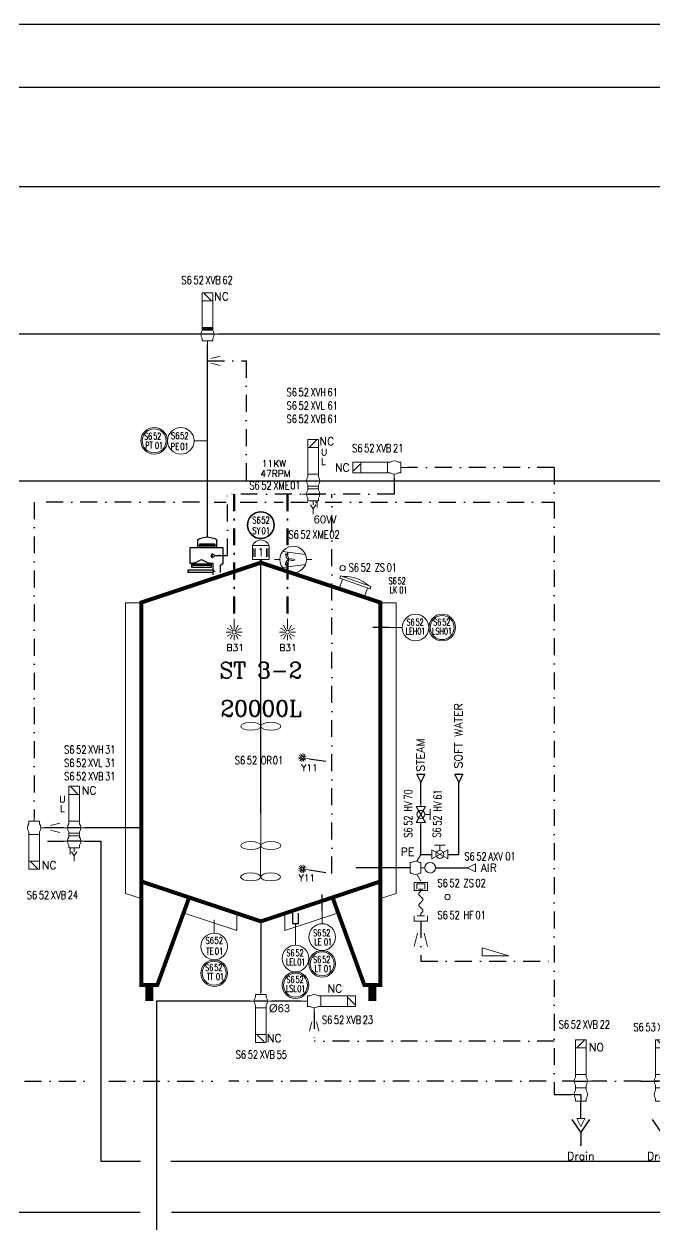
# Model space of a CAD drawing. Header units: inches. Extents: x 16718 to 18814, y 21622 to 22944.
# Drawn here: x 17053.8 to 17290.4, y 22442.5 to 22892.7 of the extents above; entities that cross this region are included whole.
import ezdxf
from ezdxf.enums import TextEntityAlignment as Align

# ---------------------------------------------------------------- set-up
doc = ezdxf.new("R2010")
doc.units = ezdxf.units.IN
doc.header["$MEASUREMENT"] = 0
doc.linetypes.add('DASHDOT2', pattern=[12.7, 6.35, -3.175, 0, -3.175])
for name, color, linetype, lineweight in [('17 Pipe CIP', 4, 'DASHDOT2', 50), ('19 Pipe Process', 30, 'Continuous', 30), ('31 Equipment', 7, 'Continuous', 9), ('33 Instruments Labels', 7, 'Continuous', 9)]:
    doc.layers.add(name, color=color, linetype=linetype, lineweight=lineweight)
for name, color, linetype in [('CUVERIE', 7, 'Continuous'), ('DIAMETRE', 7, 'Continuous'), ('MATERIEL-DIVERS', 7, 'Continuous'), ('POMPES-PROCESS', 7, 'Continuous'), ('REPERES', 7, 'Continuous'), ('techn-data', 7, 'Continuous'), ('TEXTE', 7, 'Continuous'), ('TEXTES', 7, 'Continuous'), ('TUYAUTERIE-AIR INSTRUMENT', 3, 'Continuous'), ('TUYAUTERIE-EAU', 5, 'Continuous'), ('TUYAUTERIE-EGOUT', 32, 'Continuous'), ('TUYAUTERIE-GAZ', 3, 'Continuous'), ('TUYAUTERIE-NEP', 4, 'DASHDOT2'), ('TUYAUTERIE-VAPEUR', 6, 'Continuous'), ('TXT_FR', 7, 'Continuous'), ('VANNES', 7, 'Continuous')]:
    doc.layers.add(name, color=color, linetype=linetype)
doc.layers.get('REPERES').off()
doc.styles.add('ROMANC', font='romanc')
doc.styles.add('ROMANS', font='ROMANS.SHX')
doc.styles.add('ROMANT', font='romant')
doc.styles.get("Standard").update_dxf_attribs({"font": 'arial.ttf'})

# ---------------------------------------------------------------- blocks, each defined once
blk = doc.blocks.new('EGOUT')
at = {"color": 7}
for p, q in [((-3.2, 9.61), (0, 4.81)), ((0, 4.81), (3.2, 9.61)), ((0, 4.81), (0, 0))]:
    blk.add_line(p, q, dxfattribs=at)
at = {"color": 7, "extrusion": (0, -1, 0)}
blk.add_point((0, 0), dxfattribs=at)
at = {"layer": 'POMPES-PROCESS', "style": 'ROMANS'}
blk.add_attdef('EGOUT', text='', height=3, dxfattribs=at).set_placement((0, -4), align=Align.MIDDLE)
blk = doc.blocks.new('APV-VLV-SSEAT-SW44-4')
at = {"layer": '31 Equipment', "ltscale": 38}
for p, q in [((1.25, 20.25), (-1.25, 17.75)), ((-4, 5), (-2.5, 5)), ((-2, 7.5), (-2, 6.5)), ((2, 7.5), (2, 6.5)), ((-2.5, 0), (-4, 0)), ((-2, 2.5), (-2, 3.5)), ((-2, 2.5), (2, 2.5)), ((-2, 2.5), (-2, 1.5)), ((2, 2.5), (2, 3.5)), ((2, 2.5), (2, 1.5)), ((-2, -1.5), (-2, -2.5)), ((-2, -2.5), (2, -2.5)), ((0, -2.5), (0, -5)), ((2, -1.5), (2, -2.5))]:
    blk.add_line(p, q, dxfattribs=at)
at = {"layer": '31 Equipment', "lineweight": 30}
for p, q in [((-2.5, 5), (2.5, 5)), ((-2.5, 0), (0, 0)), ((0, 0), (0, -2.5))]:
    blk.add_line(p, q, dxfattribs=at)
at = {"layer": '31 Equipment'}
blk.add_line((2.5, 5), (4, 5), dxfattribs=at)
at = {"layer": '31 Equipment', "ltscale": 38}
for points in [[(-2, 17.5), (2, 17.5), (2, 20.5), (-2, 20.5)], [(-2, 7.5), (2, 7.5), (2, 17.5), (-2, 17.5)]]:
    blk.add_lwpolyline(points, close=True, dxfattribs=at)
for centre, start, end in [((0, 5), 143.1301, 216.8699), ((0, 5), 323.1301, 36.8699), ((0, 0), 143.1301, 216.8699), ((0, 0), 323.1301, 36.8699)]:
    blk.add_arc(centre, 2.5, start, end, dxfattribs=at)
blk = doc.blocks.new('APV-SIGN-ARW-FLOW-1')
at = {"layer": '31 Equipment'}
for p, q in [((-1.5, -1.5), (-1.5, 1.5)), ((-1.5, 1.5), (1.5, 0)), ((1.5, 0), (-1.5, -1.5))]:
    blk.add_line(p, q, dxfattribs=at)
blk = doc.blocks.new('APV-VLV-SSEAT-M+MP42-3')
at = {"layer": '31 Equipment'}
h = blk.add_hatch(dxfattribs=at)
h.set_pattern_fill('ANSI31', color=256, scale=0.01, style=0)
h.set_pattern_definition([(45, (0, 0), (-0.02245064, 0.02245064), [])])
h.paths.add_polyline_path([(2, 2.5), (-2, 2.5), (-2, 1.5), (2, 1.5)])
at = {"layer": '31 Equipment', "ltscale": 38}
for p, q in [((1.25, 15.25), (-1.25, 12.75)), ((-4, 0), (-2.5, 0)), ((-2, 2.5), (-2, 1.5)), ((-2, 1.5), (2, 1.5)), ((2, 2.5), (2, 1.5)), ((-2, -2.5), (-2, -1.5)), ((2, -2.5), (-2, -2.5)), ((-2, -2.5), (2, -2.5)), ((0, -2.5), (0, -5)), ((2, -2.5), (2, -1.5))]:
    blk.add_line(p, q, dxfattribs=at)
at = {"layer": '31 Equipment', "lineweight": 30}
blk.add_line((-2.5, 0), (2.5, 0), dxfattribs=at)
at = {"layer": '31 Equipment'}
blk.add_line((2.5, 0), (4, 0), dxfattribs=at)
at = {"layer": '31 Equipment', "ltscale": 38}
for points in [[(-2, 12.5), (2, 12.5), (2, 15.5), (-2, 15.5)], [(-2, 2.5), (2, 2.5), (2, 12.5), (-2, 12.5)]]:
    blk.add_lwpolyline(points, close=True, dxfattribs=at)
for start, end in [(143.1301, 216.8699), (323.1301, 36.8699)]:
    blk.add_arc((0, 0), 2.5, start, end, dxfattribs=at)
blk = doc.blocks.new('APV-INS-M-L-LE2')
at = {"layer": '31 Equipment', "color": 7}
blk.add_line((5, 0), (13, 0), dxfattribs=at)
at = {"layer": '31 Equipment', "lineweight": 25}
blk.add_lwpolyline([(17, 1), (13, 1), (13, 0), (13, -1), (17, -1)], dxfattribs=at)
at = {"layer": '31 Equipment', "color": 7}
blk.add_circle((0, 0), 5, dxfattribs=at)
at = {"layer": '33 Instruments Labels', "style": 'ROMANS', "width": 0.8}
blk.add_attdef('LE?', text='', height=3, dxfattribs=at).set_placement((0, 0), align=Align.MIDDLE)
blk = doc.blocks.new('APV-INS-F-L-LS')
at = {"layer": '31 Equipment'}
for radius in [5, 4.5]:
    blk.add_circle((0, 0), radius, dxfattribs=at)
at = {"layer": '33 Instruments Labels', "style": 'ROMANS', "width": 0.8}
blk.add_attdef('LS?', text='', height=3, dxfattribs=at).set_placement((0, 0), align=Align.MIDDLE)
blk = doc.blocks.new('APV-INS-M-L-TE')
at = {"layer": '31 Equipment', "color": 7}
blk.add_line((0, -5), (0, -10), dxfattribs=at)
blk.add_circle((0, 0), 5, dxfattribs=at)
at = {"layer": '33 Instruments Labels', "style": 'ROMANS', "width": 0.8, "flags": 8}
blk.add_attdef('TE', text='', height=3, dxfattribs=at).set_placement((0, 0), align=Align.MIDDLE)
blk = doc.blocks.new('APV-INS-F-L-TT')
at = {"layer": '31 Equipment'}
for radius in [5, 4.5]:
    blk.add_circle((0, 0), radius, dxfattribs=at)
blk = doc.blocks.new('APV-TNK-ACC-MOT-1')
at = {"layer": '31 Equipment', "color": 7}
for p, q in [((3.15, 6.4), (-3.15, 6.4)), ((-3.15, 6.4), (-3.15, 1.15)), ((-2.64, 5.35), (-2.64, 2.2)), ((-2.1, 5.35), (-2.1, 2.2)), ((2.1, 5.35), (2.1, 2.2)), ((2.66, 5.35), (2.66, 2.2)), ((3.15, 1.15), (3.15, 6.4)), ((-3.15, 1.15), (3.15, 1.15))]:
    blk.add_line(p, q, dxfattribs=at)
blk.add_arc((0, 5.09), 3.41, 22.6199, 157.3801, dxfattribs=at)
at = {"layer": '31 Equipment', "ltscale": 38}
blk.add_point((0, 0), dxfattribs=at)
at = {"layer": '31 Equipment', "color": 7}
blk.add_trace([(-0.39, 0), (0.39, 0), (-0.39, 1.15), (0.39, 1.15)], dxfattribs=at)
at = {"layer": '31 Equipment', "style": 'ROMANT', "width": 0.8}
blk.add_text('1', height=3, dxfattribs=at).set_placement((0, 3.89), align=Align.MIDDLE)
blk = doc.blocks.new('APV-TNK-ACC-MANHOLE-1')
at = {"layer": '31 Equipment'}
for p, q in [((-6, 3), (-6, 4)), ((-6, 4), (6, 4)), ((-6, 3), (6, 3)), ((-5, 0), (-5, 3)), ((5, 3), (5, 0)), ((6, 3), (6, 4))]:
    blk.add_line(p, q, dxfattribs=at)
blk.add_arc((0, -8), 13, 67.3801, 112.6199, dxfattribs=at)
blk = doc.blocks.new('APV-INS-POS-GEN-1')
at = {"layer": '31 Equipment', "color": 5}
blk.add_circle((0, 0), 1, dxfattribs=at)
blk = doc.blocks.new('APV-FTG-CONX-QUICK-1')
at = {"layer": '31 Equipment'}
for p, q in [((-0.5, 2.5), (2.5, 2.5)), ((-0.5, -2.5), (-0.5, 2.5)), ((0, 1.5), (2, 1.5)), ((0, 0.83), (0, -0.83)), ((2, 1.5), (2, -1.5)), ((2.5, 2.5), (2.5, -2.5)), ((2.5, -2.5), (-0.5, -2.5)), ((0, -0.83), (0, -0.83)), ((2, -1.5), (0, -1.5))]:
    blk.add_line(p, q, dxfattribs=at)
blk = doc.blocks.new('APV-FTG-CONX-HOSE-1')
at = {"layer": '31 Equipment'}
for p, q in [((-4.17, 0), (-5, 0)), ((4.17, 0), (5, 0))]:
    blk.add_line(p, q, dxfattribs=at)
for points in [[(-4.17, 0), (-3.63, 0.5), (-3.42, 0.71), (-3.13, 0.79), (-2.83, 0.71), (-2.58, 0.5), (-1.54, -0.5), (-1.33, -0.71), (-1.04, -0.79), (-0.75, -0.71), (-0.5, -0.5), (0, 0)], [(0, 0), (0.54, 0.5), (0.75, 0.71), (1.04, 0.79), (1.33, 0.71), (1.58, 0.5), (2.62, -0.5), (2.83, -0.71), (3.12, -0.79), (3.42, -0.71), (3.67, -0.5), (4.17, 0)]]:
    blk.add_lwpolyline(points, dxfattribs=at)
blk = doc.blocks.new('APV-FTG-CONX-SCREWED-1')
at = {"layer": '31 Equipment'}
for p, q in [((0, 2.5), (2, 2.5)), ((0, 1.33), (0, -1.33)), ((2, 2.5), (2, -2.5)), ((0, -1.33), (0, -1.33)), ((2, -2.5), (0, -2.5))]:
    blk.add_line(p, q, dxfattribs=at)
blk = doc.blocks.new('APV-FCE-GEN-REDCON-1')
at = {"layer": '31 Equipment', "color": 7}
for p, q in [((-2.5, 2.5), (2.5, 1.25)), ((2.5, 1.25), (2.5, 1.25)), ((2.5, -1.25), (-2.5, -2.5))]:
    blk.add_line(p, q, dxfattribs=at)
blk = doc.blocks.new('APV-SIGN-FLOW-SLOPE-1')
at = {"layer": '31 Equipment'}
blk.add_lwpolyline([(-5, 2), (5, 2), (5, 5), (-5, 2)], dxfattribs=at)
at = {"layer": '31 Equipment', "style": 'ROMANS'}
blk.add_attdef('%', text='', height=2, rotation=16.6992, dxfattribs=at).set_placement((-0.64, 4.87), align=Align.MIDDLE)
blk = doc.blocks.new('SPB')
at = {"color": 7}
for p, q in [((0, -6), (0, 0)), ((-2.598, -9), (-1.302, -8.25)), ((-2.124, -9.624), (-1.062, -8.562)), ((-1.5, -10.098), (-0.75, -8.802)), ((-0.774, -10.398), (-0.39, -8.952)), ((0, -10.5), (0, -9)), ((0.774, -10.398), (0.39, -8.952)), ((1.5, -10.098), (0.75, -8.802)), ((2.124, -9.624), (1.062, -8.562)), ((2.598, -9), (1.302, -8.25))]:
    blk.add_line(p, q, dxfattribs=at)
blk.add_circle((0, -7.5), 1.5, dxfattribs=at)
at = {"color": 7, "extrusion": (0, 1, 0)}
blk.add_point((0, 0), dxfattribs=at)
blk = doc.blocks.new('GOAVEC')
at = {"layer": 'MATERIEL-DIVERS'}
for p, q in [((0.48, 11.27), (3, 11.77)), ((3, 11.77), (5.52, 11.27)), ((-2, 8.4), (8.4, 8.4)), ((-2, 3.6), (-2, 8.4)), ((0, 8.4), (0, 10.68)), ((0, 9.21), (6, 9.21)), ((5.28, 9.71), (0.72, 9.71)), ((0.72, 9.71), (0.72, 8.7)), ((0.72, 8.7), (5.28, 8.7)), ((5.28, 8.7), (5.28, 9.71)), ((6, 10.68), (6, 8.4)), ((8.4, 8.4), (8.4, 3.6)), ((-0.74, 6), (-2.03, 6)), ((4.8, 4.8), (2.53, 3.66)), ((7.07, 3.66), (4.8, 4.8)), ((-1.2, 3), (-2, 3.6)), ((-1.2, 0.7), (-1.2, 3)), ((0.76, 1.27), (0.76, 1.01)), ((1.2, 1.27), (0.76, 1.27)), ((0.76, 1.01), (1.2, 1.01)), ((9, 1.52), (1.19, 1.52)), ((1.19, 1.01), (1.19, 0.72)), ((1.19, 0.72), (9, 0.72)), ((2.26, 3.6), (1.2, 3.6)), ((1.2, 3.6), (1.2, 1.27)), ((1.2, 1.01), (1.2, 0)), ((1.8, 3.49), (1.8, 2.29)), ((7.8, 3.49), (1.8, 3.49)), ((1.8, 2.89), (7.8, 2.89)), ((1.8, 2.29), (7.8, 2.29)), ((8.4, 3.6), (7.34, 3.6)), ((7.8, 2.29), (7.8, 3.49)), ((9, 0.72), (9, 1.52))]:
    blk.add_line(p, q, dxfattribs=at)
for centre, start, end in [((0.6, 10.68), 101.3099, 180), ((5.4, 10.68), 0, 78.6901), ((2.26, 4.2), 270, 296.5651), ((7.34, 4.2), 243.4349, 270)]:
    blk.add_arc(centre, 0.6, start, end, dxfattribs=at)
at = {"layer": 'MATERIEL-DIVERS', "color": 7, "extrusion": (1, 0, 0)}
for p in [(6, 9), (9, 1)]:
    blk.add_point(p, dxfattribs=at)
at = {"layer": 'MATERIEL-DIVERS', "color": 2}
for p in [(6, 9), (-2, 6), (9, 1)]:
    blk.add_point(p, dxfattribs=at)
at = {"layer": 'MATERIEL-DIVERS', "color": 7, "extrusion": (-1, 0, 0)}
blk.add_point((-2, 6), dxfattribs=at)
at = {"layer": 'MATERIEL-DIVERS', "xscale": 0.2499010929244832, "yscale": 0.2499010929244832, "zscale": 0.2499010929244832, "rotation": 90}
blk.add_blockref('SPB', (-0.74, 6), dxfattribs=at)
blk = doc.blocks.new('INSTR-M-L-SY')
at = {"layer": 'MATERIEL-DIVERS', "color": 7}
blk.add_circle((0, 0), 5, dxfattribs=at)
blk = doc.blocks.new('APV-VLV-SSEAT-SW42-3')
at = {"layer": '31 Equipment', "ltscale": 38}
for p, q in [((1.25, 15.25), (-1.25, 12.75)), ((-2, 2.5), (-2, 1.5)), ((2, 2.5), (2, 1.5)), ((-2, -2.5), (-2, -1.5)), ((2, -2.5), (-2, -2.5)), ((-2, -2.5), (2, -2.5)), ((0, -2.5), (0, -5)), ((2, -2.5), (2, -1.5))]:
    blk.add_line(p, q, dxfattribs=at)
at = {"layer": '31 Equipment'}
for p, q in [((-4, 0), (-2.5, 0)), ((2.5, 0), (4, 0))]:
    blk.add_line(p, q, dxfattribs=at)
at = {"layer": '31 Equipment', "lineweight": 30}
blk.add_line((2.5, 0), (-2.5, 0), dxfattribs=at)
at = {"layer": '31 Equipment', "ltscale": 38}
for points in [[(-2, 12.5), (2, 12.5), (2, 15.5), (-2, 15.5)], [(-2, 2.5), (2, 2.5), (2, 12.5), (-2, 12.5)]]:
    blk.add_lwpolyline(points, close=True, dxfattribs=at)
for start, end in [(143.1301, 216.8699), (323.1301, 36.8699)]:
    blk.add_arc((0, 0), 2.5, start, end, dxfattribs=at)
blk = doc.blocks.new('APV-VLV-SSEAT-SW41-3')
at = {"layer": '31 Equipment', "ltscale": 38}
for p, q in [((1.25, 15.25), (-1.25, 12.75)), ((-2, 2.5), (-2, 1.5)), ((2, 2.5), (2, 1.5)), ((2.5, 0), (4, 0)), ((-2, -2.5), (-2, -1.5)), ((2, -2.5), (-2, -2.5)), ((-2, -2.5), (2, -2.5)), ((0, -2.5), (0, -5)), ((2, -2.5), (2, -1.5))]:
    blk.add_line(p, q, dxfattribs=at)
for points in [[(-2, 12.5), (2, 12.5), (2, 15.5), (-2, 15.5)], [(-2, 2.5), (2, 2.5), (2, 12.5), (-2, 12.5)]]:
    blk.add_lwpolyline(points, close=True, dxfattribs=at)
for start, end in [(143.1301, 216.8699), (323.1301, 36.8699)]:
    blk.add_arc((0, 0), 2.5, start, end, dxfattribs=at)
blk = doc.blocks.new('APV-VLV-SAMPL-PRD20-2')
at = {"layer": '31 Equipment', "ltscale": 38}
for p, q in [((-2.54, 2.44), (-4, 5)), ((-4, 0), (-5.5, 0)), ((-4, 2), (-3.5, 2)), ((-4, 2), (-4, -2)), ((0, 2), (-0.5, 2)), ((0, 2), (0, -2)), ((0, -2), (0, 2)), ((-4, -2), (-3.5, -2)), ((-2.54, -2.44), (-4, -5)), ((0, -2), (-0.5, -2))]:
    blk.add_line(p, q, dxfattribs=at)
at = {"layer": '31 Equipment'}
blk.add_circle((-7.5, 0), 2, dxfattribs=at)
at = {"layer": '31 Equipment', "ltscale": 38}
for start, end in [(53.1301, 126.8699), (233.1301, 306.8699)]:
    blk.add_arc((-2, 0), 2.5, start, end, dxfattribs=at)
blk = doc.blocks.new('FLE23-A')
at = {"color": 7}
for p, q in [((0, 1.5), (-3, 0)), ((-3, 0), (0, -1.5)), ((0, -1.5), (0, 1.5))]:
    blk.add_line(p, q, dxfattribs=at)
at = {"layer": 'MATERIEL-DIVERS', "color": 7, "extrusion": (-1, 0, 0)}
blk.add_point((-3, 0), dxfattribs=at)
at = {"layer": 'MATERIEL-DIVERS', "color": 2}
for p in [(-3, 0), (0, 0)]:
    blk.add_point(p, dxfattribs=at)
at = {"layer": 'MATERIEL-DIVERS', "color": 7, "extrusion": (1, 0, 0)}
blk.add_point((0, 0), dxfattribs=at)
blk = doc.blocks.new('APV-VLVM-BALL-KHV+MF-1')
at = {"layer": '31 Equipment', "ltscale": 38}
for p, q in [((-3, 0), (-4, 0)), ((3, 0), (4, 0))]:
    blk.add_line(p, q, dxfattribs=at)
at = {"layer": '31 Equipment'}
for p, q in [((-3, 1.734), (-3, -1.734)), ((-3, -1.734), (3, 1.734)), ((3, -1.734), (-3, 1.734)), ((-2, 3.5), (2, 3.5)), ((0, 1.5), (0, 3.5)), ((3, 1.734), (3, -1.734))]:
    blk.add_line(p, q, dxfattribs=at)
blk.add_circle((0, 0), 1.5, dxfattribs=at)
blk = doc.blocks.new('APV-VLV-DSEAT-DA34-3')
at = {"layer": '31 Equipment', "ltscale": 38}
for p, q in [((1.25, 20.25), (-1.25, 17.75)), ((-4, 5), (-2.5, 5)), ((-2, 7.5), (-2, 6.5)), ((2, 7.5), (2, 6.5)), ((4, 5), (2.5, 5)), ((-2, 3), (-2, 3.5)), ((-2, 2), (-2, 1.5)), ((2, 3), (2, 3.5)), ((2, 2), (2, 1.5)), ((-4, 0), (-2.5, 0)), ((-2, -2.5), (-2, -1.5)), ((-2, -2.5), (2, -2.5)), ((0, -5.5), (-1, -4)), ((0, -2.5), (0, -4)), ((1, -4), (0, -5.5)), ((1.5, -2.5), (1.5, -5)), ((2, -2.5), (2, -1.5)), ((2.5, 0), (4, 0)), ((0, -5.5), (0, -7.5))]:
    blk.add_line(p, q, dxfattribs=at)
at = {"layer": '31 Equipment', "lineweight": 30}
for p, q in [((-2.5, 5), (2.5, 5)), ((-2.5, 0), (2.5, 0))]:
    blk.add_line(p, q, dxfattribs=at)
at = {"layer": '31 Equipment', "ltscale": 38}
for points in [[(-2, 17.5), (2, 17.5), (2, 20.5), (-2, 20.5)], [(-2, 7.5), (2, 7.5), (2, 17.5), (-2, 17.5)], [(-2, 3), (2, 3), (2, 2), (-2, 2)]]:
    blk.add_lwpolyline(points, close=True, dxfattribs=at)
for centre, start, end in [((0, 5), 143.1301, 216.8699), ((0, 5), 323.1301, 36.8699), ((0, 0), 143.1301, 216.8699), ((0, 0), 323.1301, 36.8699)]:
    blk.add_arc(centre, 2.5, start, end, dxfattribs=at)
at = {"layer": '31 Equipment', "style": 'ROMANS', "flags": 8}
for tag, p in [('U', (3, 14.5)), ('L', (3, 11))]:
    blk.add_attdef(tag, p, '', height=2.5, dxfattribs=at)
blk = doc.blocks.new('APV-TNK-ACC-SPRAYBALL-1')
at = {"layer": '31 Equipment'}
for p, q in [((0, -3.81), (0, 0)), ((-1.03, -4.4), (-2.65, -3.47)), ((-0.6, -3.97), (-1.53, -2.35)), ((0.6, -3.97), (1.53, -2.35)), ((1.03, -4.4), (2.65, -3.47)), ((-1.19, -5), (-3.05, -5)), ((-1.03, -5.6), (-2.65, -6.53)), ((-0.6, -6.03), (-1.53, -7.65)), ((0, -6.19), (0, -8.05)), ((0.6, -6.03), (1.53, -7.65)), ((1.03, -5.6), (2.65, -6.53)), ((1.19, -5), (3.05, -5))]:
    blk.add_line(p, q, dxfattribs=at)
blk.add_circle((0, -5), 0.738, dxfattribs=at)
blk = doc.blocks.new('APV-TNK-ACC-AGIT-1')
at = {"layer": '31 Equipment'}
blk.add_line((0, 0), (0, -8), dxfattribs=at)
for centre in [(-2.5, -8), (2.5, -8)]:
    blk.add_ellipse(centre, major_axis=(-2.5, 0), ratio=0.4, dxfattribs=at)
blk = doc.blocks.new('APV-INS-M-L-LE1')
at = {"layer": '31 Equipment', "color": 7}
blk.add_line((0, -5), (0, -10), dxfattribs=at)
blk.add_circle((0, 0), 5, dxfattribs=at)
blk = doc.blocks.new('APV-INS-F-L-LT')
at = {"layer": '31 Equipment'}
for radius in [5, 4.5]:
    blk.add_circle((0, 0), radius, dxfattribs=at)
blk = doc.blocks.new('APV-INS-M-L-PE')
at = {"layer": '31 Equipment', "color": 7}
blk.add_line((0, -5), (0, -10), dxfattribs=at)
blk.add_circle((0, 0), 5, dxfattribs=at)
at = {"layer": '33 Instruments Labels', "style": 'ROMANS', "width": 0.8, "flags": 8}
blk.add_attdef('PE', text='', height=3, dxfattribs=at).set_placement((0, 0), align=Align.MIDDLE)
blk = doc.blocks.new('APV-INS-F-L-PT')
at = {"layer": '31 Equipment'}
for radius in [5, 4.5]:
    blk.add_circle((0, 0), radius, dxfattribs=at)
blk = doc.blocks.new('REPNORM')
at = {"layer": 'TEXTES', "style": 'ROMANS', "width": 0.75}
for tag, p in [('ZONE', (-9.75, -1.25)), ('SOUSZONE', (-5.25, -1.25)), ('ELEMENT', (0, -1.25)), ('NUM', (4.5, -1.25))]:
    blk.add_attdef(tag, p, '', height=3, dxfattribs=at)
blk = doc.blocks.new('REPINS2')
at = {"layer": 'TEXTES', "style": 'ROMANS', "width": 0.7}
for tag, p in [('ZONE', (-3.35, 0.8)), ('SOUSZONE', (0.05, 0.8)), ('NUM', (0.7, -2.6))]:
    blk.add_attdef(tag, p, '', height=2.5, dxfattribs=at)
blk.add_attdef('ELEMENT', text='', height=2.5, dxfattribs=at).set_placement((-1.56, -2.59), align=Align.CENTER)
blk = doc.blocks.new('REPINS')
at = {"layer": 'TEXTES', "style": 'ROMANS', "width": 0.75}
for tag, p in [('ZONE', (-3.3, 1)), ('SOUSZONE', (0.1, 1)), ('NUM', (0.2, -3))]:
    blk.add_attdef(tag, p, '', height=2.5, dxfattribs=at)
blk.add_attdef('ELEMENT', text='', height=2.5, dxfattribs=at).set_placement((-0.2, -3), align=Align.RIGHT)
blk = doc.blocks.new('REPNORM1')
at = {"layer": 'TEXTES', "style": 'ROMANS', "width": 0.75}
for tag, p in [('ZONE', (-9.75, -1.25)), ('SOUSZONE', (-5.25, -1.25)), ('ELEMENT', (-0.75, -1.25)), ('NUM', (5.59, -1.22))]:
    blk.add_attdef(tag, p, '', height=3, dxfattribs=at)
blk = doc.blocks.new('APV-PMP-GEN-FAN-1')
at = {"layer": '31 Equipment', "ltscale": 38}
for p, q in [((-5, 0), (-7, 0)), ((5, 0), (7, 0))]:
    blk.add_line(p, q, dxfattribs=at)
at = {"layer": '31 Equipment', "color": 7}
for p, q in [((4.62, 1.91), (-4.01, 2.99)), ((-3.44, 2.92), (-3.44, 2.92)), ((-4.03, -2.96), (4.65, -1.85))]:
    blk.add_line(p, q, dxfattribs=at)
blk.add_circle((0, 0), 5, dxfattribs=at)
for centre, radius, start, end in [((-4.14, 0.04), 2.42, 297.7105, 59.0333), ((-0.6, -2.14), 2.41, 57.3705, 179.0726), ((-0.42, 2.11), 2.48, 179.801, 296.7761)]:
    blk.add_arc(centre, radius, start, end, dxfattribs=at)
blk = doc.blocks.new('APV-TNK-GEN-11')
at = {"layer": '31 Equipment', "color": 7}
for points, const_width in [([(-14.94, 21.58), (-21.58, 3.32), (-24.9, 3.32), (-24.9, 83), (0, 91.3), (24.9, 83), (24.9, 3.32), (21.58, 3.32), (14.94, 21.58)], 0.83), ([(-24.9, 24.9), (0, 16.6)], 0.83), ([(24.9, 24.9), (0, 16.6)], 0.83), ([(-23.24, 3.32), (-23.24, 0)], 1.66), ([(23.24, 3.32), (23.24, 0)], 1.66)]:
    blk.add_lwpolyline(points, dxfattribs=dict(at, const_width=const_width))
at = {"layer": '31 Equipment', "ltscale": 38}
blk.add_point((0, 16), dxfattribs=at)
blk = doc.blocks.new('APV-TNK-INSULAT-12')
at = {"layer": '31 Equipment', "color": 7}
for p, q in [((-24.95, 67), (-28.22, 67)), ((-28.22, 67), (-28.22, 6.51)), ((24.95, 67), (28.22, 67)), ((28.22, 67), (28.22, 6.51)), ((-28.22, 6.51), (-24.95, 5.42)), ((28.22, 6.51), (24.95, 5.42)), ((-15.74, 2.35), (-4.98, -1.24)), ((-4.98, -1.24), (-4.98, 2.26)), ((15.74, 2.35), (4.98, -1.24)), ((4.98, -1.24), (4.98, 2.26))]:
    blk.add_line(p, q, dxfattribs=at)
at = {"layer": '31 Equipment'}
for p, q in [((-24.95, 5.42), (-24.95, 67)), ((24.95, 5.42), (24.95, 67)), ((-15.74, 2.35), (-14.94, 5.58)), ((-14.94, 5.58), (-4.98, 2.26)), ((14.94, 5.58), (4.98, 2.26)), ((15.74, 2.35), (14.94, 5.58))]:
    blk.add_line(p, q, dxfattribs=at)
at = {"layer": '31 Equipment', "ltscale": 38}
blk.add_point((0, 0), dxfattribs=at)

msp = doc.modelspace()

# ---------------------------------------------------------------- linework, layer by layer
at = {"layer": '17 Pipe CIP'}
for p, q in [((17132.61, 22716.41), (17132.61, 22669.71)), ((17152.61, 22716.41), (17152.61, 22669.71))]:
    msp.add_line(p, q, dxfattribs=at)
at = {"layer": '19 Pipe Process'}
for p, q in [((17068.61, 22591.41), (17061.61, 22591.41)), ((17097.61, 22591.41), (17076.61, 22591.41)), ((17202.61, 22581.41), (17202.61, 22592.41)), ((17062.61, 22586.41), (17068.61, 22586.41)), ((17076.61, 22586.41), (17082.61, 22586.41)), ((17082.61, 22586.41), (17082.61, 22466.41)), ((17198.61, 22576.41), (17178.38, 22576.41)), ((17142.61, 22556.29), (17142.61, 22529.91)), ((17103.44, 22526.41), (17103.44, 22396.41)), ((17138.61, 22526.41), (17103.44, 22526.41)), ((17157.61, 22526.41), (17146.61, 22526.41)), ((17082.61, 22466.41), (17097.51, 22466.41)), ((17108.85, 22466.41), (17414.61, 22466.41)), ((17097.38, 22447.13), (16971.11, 22447.13)), ((17414.57, 22447.13), (17109.04, 22447.13))]:
    msp.add_line(p, q, dxfattribs=at)
at = {"layer": 'CUVERIE'}
for p, q in [((17190.61, 22666.41), (17184.61, 22666.41)), ((17165.61, 22560.41), (17165.61, 22566.41))]:
    msp.add_line(p, q, dxfattribs=at)
at = {"layer": 'MATERIEL-DIVERS'}
msp.add_line((17142.59, 22596.7), (17142.61, 22690.75), dxfattribs=at)
at = {"layer": 'TUYAUTERIE-AIR INSTRUMENT'}
msp.add_line((17208.11, 22576.41), (17220.11, 22576.41), dxfattribs=at)
at = {"layer": 'TUYAUTERIE-EAU'}
for p, q in [((16792.68, 22721.41), (18177.02, 22721.41)), ((17216.82, 22600.41), (17216.82, 22608.41)), ((17216.82, 22581.41), (17216.82, 22600.41)), ((17202.61, 22581.41), (17206.75, 22581.41)), ((17212.68, 22581.41), (17216.82, 22581.41))]:
    msp.add_line(p, q, dxfattribs=at)
at = {"layer": 'TUYAUTERIE-EGOUT'}
msp.add_line((17262.61, 22482.41), (17262.61, 22488.91), dxfattribs=at)
at = {"layer": 'TUYAUTERIE-GAZ'}
for p, q in [((16804.86, 22831.75), (17390.59, 22831.75)), ((17119.61, 22776.41), (16976.61, 22776.41)), ((17385.98, 22776.41), (17126.61, 22776.41)), ((17122.61, 22700.41), (17122.61, 22772.41)), ((17122.61, 22700.41), (17122.61, 22772.41))]:
    msp.add_line(p, q, dxfattribs=at)
msp.add_lwpolyline([(16798.35, 22803.27), (16798.35, 22868.93), (18154.78, 22868.93), (18154.78, 22831.75), (18188.25, 22831.75)], dxfattribs=at)
at = {"layer": 'TUYAUTERIE-NEP'}
for p, q in [((17122.61, 22766.41), (17137.06, 22766.41)), ((17137.06, 22766.41), (17137.06, 22716.41)), ((17252.61, 22726.41), (17197.61, 22726.41)), ((17252.61, 22726.41), (17252.61, 22491.41)), ((17192.61, 22722.41), (17192.61, 22716.41)), ((17192.61, 22716.41), (17130.06, 22716.41)), ((17130.06, 22693.41), (17130.06, 22716.41)), ((17169.24, 22574.22), (17169.24, 22716.41)), ((17119.61, 22713.41), (17057.61, 22713.41)), ((17057.61, 22713.41), (17057.61, 22595.41)), ((17125.06, 22713.41), (17129.6, 22713.41)), ((17134.83, 22713.41), (17151, 22713.41)), ((17153.87, 22713.41), (17180.66, 22713.41)), ((17183.81, 22713.41), (17252.61, 22713.41)), ((17128.61, 22693.41), (17130.06, 22693.41)), ((17160.68, 22617.28), (17169.24, 22615.95)), ((17160.68, 22575.55), (17169.24, 22574.22)), ((17202.61, 22556.41), (17202.61, 22541.41)), ((17202.61, 22541.41), (17252.61, 22541.41)), ((17162.61, 22522.41), (17162.61, 22511.41)), ((17252.61, 22511.41), (17162.61, 22511.41)), ((17015.61, 22496.41), (17079.61, 22496.41)), ((17085.61, 22496.41), (17124.61, 22496.41)), ((17249.61, 22496.41), (17130.61, 22496.41)), ((17260.11, 22496.41), (17255.61, 22496.41)), ((17285.11, 22496.41), (17266.61, 22496.41)), ((17285.11, 22496.41), (17310.45, 22496.41)), ((17252.61, 22491.41), (17259.61, 22491.41))]:
    msp.add_line(p, q, dxfattribs=at)
at = {"layer": 'TUYAUTERIE-VAPEUR'}
for p, q in [((16854.18, 22892.65), (17491.34, 22892.65)), ((17202.61, 22600.41), (17202.61, 22608.41))]:
    msp.add_line(p, q, dxfattribs=at)

# ---------------------------------------------------------------- block references
at = {"layer": '17 Pipe CIP', "xscale": 0.5, "yscale": 0.5, "rotation": 261.1709262954927}
for p in [(17160.68, 22617.28), (17160.68, 22575.55)]:
    msp.add_blockref('APV-TNK-ACC-SPRAYBALL-1', p, dxfattribs=at)
at = {"layer": '31 Equipment'}
for p in [(17132.61, 22669.71), (17152.61, 22669.71)]:
    msp.add_blockref('APV-TNK-ACC-SPRAYBALL-1', p, dxfattribs=at)
at = {"layer": '33 Instruments Labels'}
for name, p in [('APV-INS-F-L-PT', (17102.61, 22736.41)), ('APV-INS-F-L-LT', (17165.61, 22540.41))]:
    msp.add_blockref(name, p, dxfattribs=at)
for name, p, rotation in [('APV-INS-M-L-PE', (17112.61, 22736.41), 90), ('APV-INS-M-L-LE1', (17165.61, 22550.41), 180)]:
    msp.add_blockref(name, p, dxfattribs=dict(at, rotation=rotation))
at = {"layer": '33 Instruments Labels', "xscale": -1}
for name, p in [('APV-INS-POS-GEN-1', (17173.29, 22688.69)), ('APV-INS-F-L-LS', (17210.61, 22666.41)), ('APV-INS-POS-GEN-1', (17212.61, 22565.41)), ('APV-INS-F-L-TT', (17125.11, 22536.91))]:
    msp.add_blockref(name, p, dxfattribs=at)
for name, p, rotation in [('APV-INS-M-L-LE1', (17200.61, 22666.41), 270), ('APV-INS-M-L-LE2', (17155.61, 22542.41), 270), ('APV-INS-M-L-TE', (17125.11, 22546.91), 180), ('APV-INS-F-L-LS', (17155.61, 22532.41), 90)]:
    msp.add_blockref(name, p, dxfattribs=dict(at, rotation=rotation))
at = {"layer": '33 Instruments Labels', "xscale": -1.5, "yscale": 1.5, "zscale": 1.5}
for p in [(17142.59, 22641.41), (17142.59, 22596.7), (17142.53, 22584.95)]:
    msp.add_blockref('APV-TNK-ACC-AGIT-1', p, dxfattribs=at)
at = {"layer": 'CUVERIE'}
for name, p, xscale, yscale, zscale in [('GOAVEC', (17126.09, 22686.18), -1.199999999999999, 1.199999999999999, 1.199999999999999), ('APV-TNK-GEN-11', (17142.61, 22526.41), 1.8, 1.8, 1.8), ('APV-TNK-INSULAT-12', (17142.61, 22555.05), 1.8, 1.8, 1.8)]:
    msp.add_blockref(name, p, dxfattribs=dict(at, xscale=xscale, yscale=yscale, zscale=zscale))
msp.add_blockref('APV-TNK-ACC-MOT-1', (17142.61, 22690.75), dxfattribs=at)
at = {"layer": 'CUVERIE', "xscale": -1, "rotation": 340.6180997303045}
msp.add_blockref('APV-TNK-ACC-MANHOLE-1', (17176.9, 22680.07), dxfattribs=at)
at = {"layer": 'MATERIEL-DIVERS', "xscale": 0.7, "yscale": 0.7, "zscale": 0.7}
for p, rotation in [((17125.61, 22766.41), 180), ((17065.52, 22591.41), 180), ((17162.61, 22516.91), 90)]:
    msp.add_blockref('APV-FCE-GEN-REDCON-1', p, dxfattribs=dict(at, rotation=rotation))
at = {"layer": 'MATERIEL-DIVERS'}
msp.add_blockref('APV-PMP-GEN-FAN-1', (17154.74, 22691.93), dxfattribs=at)
at = {"layer": 'MATERIEL-DIVERS', "xscale": -1}
for name, p, rotation in [('FLE23-A', (17202.61, 22611.41), 270), ('FLE23-A', (17216.82, 22611.41), 270), ('APV-FTG-CONX-QUICK-1', (17202.61, 22568.41), 270), ('APV-FTG-CONX-HOSE-1', (17202.61, 22563.41), 270), ('APV-FTG-CONX-SCREWED-1', (17202.61, 22558.41), 90), ('APV-FCE-GEN-REDCON-1', (17202.61, 22549.41), 270), ('APV-SIGN-ARW-FLOW-1', (17262.61, 22480.91), 90)]:
    msp.add_blockref(name, p, dxfattribs=dict(at, rotation=rotation))
msp.add_blockref('APV-SIGN-FLOW-SLOPE-1', (17230.61, 22541.41), dxfattribs=at)
at = {"layer": 'MATERIEL-DIVERS'}
ref = msp.add_blockref('EGOUT', (17262.61, 22472.41), dxfattribs=dict(at, xscale=-1))
ref.add_attrib('EGOUT', 'Drain', dxfattribs={"layer": 'POMPES-PROCESS', "height": 3, "style": 'ROMANS'}).set_placement((17262.61, 22468.41), align=Align.MIDDLE)
msp.add_blockref('EGOUT', (17292.61, 22472.41), dxfattribs=at).add_auto_attribs({'EGOUT': 'Drain'})
at = {"layer": 'REPERES'}
for name, p, values in [('REPNORM1', (17122.61, 22796.41), {'ZONE': 'S6', 'SOUSZONE': '52', 'ELEMENT': 'XVB', 'NUM': '62'}), ('REPNORM1', (17162.01, 22754.35), {'ZONE': 'S6', 'SOUSZONE': '52', 'ELEMENT': 'XVH', 'NUM': '61'}), ('REPNORM1', (17162.01, 22744.35), {'ZONE': 'S6', 'SOUSZONE': '52', 'ELEMENT': 'XVB', 'NUM': '61'}), ('REPINS2', (17102.2, 22736.07), {'ZONE': 'S6', 'SOUSZONE': '52', 'NUM': '01', 'ELEMENT': 'PT'}), ('REPINS', (17112.2, 22736.07), {'ZONE': 'S6', 'SOUSZONE': '52', 'ELEMENT': 'PE', 'NUM': '01'}), ('REPNORM1', (17186.61, 22733.41), {'ZONE': 'S6', 'SOUSZONE': '52', 'ELEMENT': 'XVB', 'NUM': '21'}), ('REPNORM1', (17148.04, 22719.46), {'ZONE': 'S6', 'SOUSZONE': '52', 'ELEMENT': 'XME', 'NUM': '01'}), ('REPINS', (17142.67, 22704.47), {'ZONE': 'S6', 'SOUSZONE': '52', 'ELEMENT': 'SY', 'NUM': '01'}), ('REPNORM1', (17162.72, 22701.03), {'ZONE': 'S6', 'SOUSZONE': '52', 'ELEMENT': 'XME', 'NUM': '02'}), ('REPNORM', (17185.29, 22688.69), {'ZONE': 'S6', 'SOUSZONE': '52', 'ELEMENT': 'ZS', 'NUM': '01'}), ('REPINS2', (17193.88, 22681.85), {'ZONE': 'S6', 'SOUSZONE': '52', 'NUM': '01', 'ELEMENT': 'LK'}), ('REPINS2', (17200.61, 22666.41), {'ZONE': 'S6', 'SOUSZONE': '52', 'NUM': '01', 'ELEMENT': 'LEH'}), ('REPINS2', (17210.61, 22666.41), {'ZONE': 'S6', 'SOUSZONE': '52', 'NUM': '01', 'ELEMENT': 'LSH'}), ('REPNORM1', (17078.61, 22620.41), {'ZONE': 'S6', 'SOUSZONE': '52', 'ELEMENT': 'XVH', 'NUM': '31'}), ('REPNORM1', (17078.61, 22615.41), {'ZONE': 'S6', 'SOUSZONE': '52', 'ELEMENT': 'XVL', 'NUM': '31'}), ('REPNORM', (17142.61, 22616.41), {'ZONE': 'S6', 'SOUSZONE': '52', 'ELEMENT': 'OR', 'NUM': '01'}), ('REPNORM1', (17078.61, 22610.41), {'ZONE': 'S6', 'SOUSZONE': '52', 'ELEMENT': 'XVB', 'NUM': '31'}), ('REPNORM1', (17228.7, 22580.41), {'ZONE': 'S6', 'SOUSZONE': '52', 'ELEMENT': 'AXV', 'NUM': '01'}), ('REPNORM', (17218.61, 22570.41), {'ZONE': 'S6', 'SOUSZONE': '52', 'ELEMENT': 'ZS', 'NUM': '02'}), ('REPNORM1', (17064.61, 22565.91), {'ZONE': 'S6', 'SOUSZONE': '52', 'ELEMENT': 'XVB', 'NUM': '24'}), ('REPNORM', (17218.61, 22558.41), {'ZONE': 'S6', 'SOUSZONE': '52', 'ELEMENT': 'HF', 'NUM': '01'}), ('REPINS2', (17165.61, 22549.91), {'ZONE': 'S6', 'SOUSZONE': '52', 'NUM': '01', 'ELEMENT': 'LE'}), ('REPINS', (17125.11, 22546.91), {'ZONE': 'S6', 'SOUSZONE': '52', 'ELEMENT': 'TE', 'NUM': '01'}), ('REPINS2', (17155.61, 22542.41), {'ZONE': 'S6', 'SOUSZONE': '52', 'NUM': '01', 'ELEMENT': 'LEL'}), ('REPINS2', (17125.11, 22536.91), {'ZONE': 'S6', 'SOUSZONE': '52', 'NUM': '01', 'ELEMENT': 'TT'}), ('REPINS2', (17165.61, 22539.91), {'ZONE': 'S6', 'SOUSZONE': '52', 'NUM': '01', 'ELEMENT': 'LT'}), ('REPINS2', (17155.61, 22532.41), {'ZONE': 'S6', 'SOUSZONE': '52', 'NUM': '01', 'ELEMENT': 'LSL'}), ('REPNORM1', (17175.26, 22519.12), {'ZONE': 'S6', 'SOUSZONE': '52', 'ELEMENT': 'XVB', 'NUM': '23'}), ('REPNORM1', (17264.11, 22517.41), {'ZONE': 'S6', 'SOUSZONE': '52', 'ELEMENT': 'XVB', 'NUM': '22'}), ('REPNORM1', (17292.11, 22516.41), {'ZONE': 'S6', 'SOUSZONE': '53', 'ELEMENT': 'XVB', 'NUM': '22'})]:
    msp.add_blockref(name, p, dxfattribs=at).add_auto_attribs(values)
at = {"layer": 'REPERES', "rotation": 7.601981207739284e-05}
msp.add_blockref('REPNORM1', (17162.01, 22749.35), dxfattribs=at).add_auto_attribs({'ZONE': 'S6', 'SOUSZONE': '52', 'ELEMENT': 'XVL', 'NUM': '61'})
at = {"layer": 'REPERES'}
msp.add_blockref('INSTR-M-L-SY', (17142.59, 22704.83), dxfattribs=at)
msp.add_blockref('INSTR-M-L-SY', (17142.59, 22704.83), dxfattribs=at)
at = {"layer": 'REPERES', "xscale": -1}
msp.add_blockref('INSTR-M-L-SY', (17142.59, 22704.83), dxfattribs=at)
at = {"layer": 'REPERES'}
ref = msp.add_blockref('REPNORM', (17197.61, 22597.41), dxfattribs=dict(at, xscale=-1, rotation=270))
ref.add_attrib('ZONE', 'S6', (17199.36, 22587.66), dxfattribs={"layer": 'TEXTES', "height": 3, "rotation": 90, "style": 'ROMANS', "width": 0.75})
ref.add_attrib('SOUSZONE', '52', (17199.36, 22592.16), dxfattribs={"layer": 'TEXTES', "height": 3, "rotation": 90, "style": 'ROMANS', "width": 0.75})
ref.add_attrib('ELEMENT', 'HV', (17199.36, 22597.41), dxfattribs={"layer": 'TEXTES', "height": 3, "rotation": 90, "style": 'ROMANS', "width": 0.75})
ref.add_attrib('NUM', '70', (17199.36, 22601.91), dxfattribs={"layer": 'TEXTES', "height": 3, "rotation": 90, "style": 'ROMANS', "width": 0.75})
ref = msp.add_blockref('REPNORM', (17208.61, 22597.41), dxfattribs=dict(at, xscale=-1, rotation=270))
ref.add_attrib('ZONE', 'S6', (17210.07, 22587.66), dxfattribs={"layer": 'TEXTES', "height": 3, "rotation": 90, "style": 'ROMANS', "width": 0.75})
ref.add_attrib('SOUSZONE', '52', (17210.36, 22592.16), dxfattribs={"layer": 'TEXTES', "height": 3, "rotation": 90, "style": 'ROMANS', "width": 0.75})
ref.add_attrib('ELEMENT', 'HV', (17210.36, 22597.41), dxfattribs={"layer": 'TEXTES', "height": 3, "rotation": 90, "style": 'ROMANS', "width": 0.75})
ref.add_attrib('NUM', '61', (17210.36, 22601.91), dxfattribs={"layer": 'TEXTES', "height": 3, "rotation": 90, "style": 'ROMANS', "width": 0.75})
ref = msp.add_blockref('REPNORM1', (17142.95, 22506.6), dxfattribs=dict(at, xscale=-1, rotation=180))
ref.add_attrib('ZONE', 'S6', (17133.2, 22504.85), dxfattribs={"layer": 'TEXTES', "height": 3, "style": 'ROMANS', "width": 0.75})
ref.add_attrib('SOUSZONE', '52', (17137.7, 22504.85), dxfattribs={"layer": 'TEXTES', "height": 3, "style": 'ROMANS', "width": 0.75})
ref.add_attrib('ELEMENT', 'XVB', (17142.2, 22504.85), dxfattribs={"layer": 'TEXTES', "height": 3, "style": 'ROMANS', "width": 0.75})
ref.add_attrib('NUM', '55', (17148.54, 22504.82), dxfattribs={"layer": 'TEXTES', "height": 3, "style": 'ROMANS', "width": 0.75})
at = {"layer": 'TUYAUTERIE-NEP', "xscale": -1}
msp.add_blockref('APV-VLV-SSEAT-M+MP42-3', (17122.61, 22776.41), dxfattribs=at)
at = {"layer": 'VANNES'}
msp.add_blockref('APV-VLV-DSEAT-DA34-3', (17162.19, 22716.41), dxfattribs=at).add_auto_attribs({'U': 'U', 'L': 'L'})
at = {"layer": 'VANNES', "xscale": -1}
for name, p, rotation in [('APV-VLV-SSEAT-SW41-3', (17192.61, 22726.41), 90), ('APV-VLVM-BALL-KHV+MF-1', (17202.61, 22596.41), 270), ('APV-VLV-SSEAT-SW41-3', (17057.61, 22591.41), 180), ('APV-VLV-SSEAT-SW42-3', (17142.61, 22526.41), 180)]:
    msp.add_blockref(name, p, dxfattribs=dict(at, rotation=rotation))
at = {"layer": 'VANNES'}
ref = msp.add_blockref('APV-VLV-DSEAT-DA34-3', (17072.61, 22586.41), dxfattribs=dict(at, xscale=-1))
ref.add_attrib('U', 'U', (17066.99, 22600.91), dxfattribs={"layer": '31 Equipment', "height": 2.5, "style": 'ROMANS', "flags": 8})
ref.add_attrib('L', 'L', (17067.23, 22597.41), dxfattribs={"layer": '31 Equipment', "height": 2.5, "style": 'ROMANS', "flags": 8})
for name, p in [('APV-VLVM-BALL-KHV+MF-1', (17209.75, 22581.41)), ('APV-VLV-SSEAT-SW44-4', (17262.61, 22491.41))]:
    msp.add_blockref(name, p, dxfattribs=at)
at = {"layer": 'VANNES', "xscale": -1}
for name, p in [('APV-VLV-SAMPL-PRD20-2', (17198.61, 22576.41)), ('APV-VLV-SSEAT-SW44-4', (17292.61, 22491.41))]:
    msp.add_blockref(name, p, dxfattribs=at)
at = {"layer": 'VANNES'}
for name, p, rotation in [('APV-SIGN-ARW-FLOW-1', (17221.61, 22576.41), 180), ('APV-VLV-SSEAT-SW41-3', (17162.61, 22526.41), 270)]:
    msp.add_blockref(name, p, dxfattribs=dict(at, rotation=rotation))

# ---------------------------------------------------------------- texts
at = {"layer": 'DIAMETRE'}
for s, p in [('60W', (17162.44, 22705.45)), ('%%C63', (17145.64, 22522.23))]:
    msp.add_text(s, height=3, dxfattribs=at).set_placement(p)
at = {"layer": 'techn-data', "style": 'ROMANS'}
for s, p in [('11KW', (17147.52, 22727.89)), ('47RPM', (17148.12, 22724.13)), ('B31', (17132.99, 22658.89)), ('B31', (17152.79, 22658.89)), ('Y11', (17160.88, 22613.89)), ('Y11', (17159.89, 22572.63))]:
    msp.add_text(s, height=2.5, dxfattribs=at).set_placement(p, align=Align.MIDDLE_CENTER)
at = {"layer": 'TEXTE', "style": 'ROMANS'}
for s, p in [('SOFT WATER', (17216.69, 22625.84)), ('STEAM', (17202.52, 22618.62))]:
    msp.add_text(s, height=3, rotation=90, dxfattribs=at).set_placement(p, align=Align.MIDDLE)
msp.add_text('AIR', height=3, dxfattribs=at).set_placement((17228.11, 22576.41), align=Align.MIDDLE)
at = {"layer": 'TEXTES', "style": 'ROMANS'}
for s, p in [('NC', (17125.08, 22789.07)), ('NC', (17164.59, 22734.76)), ('NC', (17170.41, 22724.91)), ('NC', (17075.47, 22603.88)), ('NC', (17060.47, 22575.88)), ('NC', (17167.63, 22529.61)), ('NC', (17144.87, 22511.04)), ('NO', (17265.63, 22507.6))]:
    msp.add_text(s, height=3, dxfattribs=at).set_placement(p)
at = {"layer": 'TXT_FR', "style": 'ROMANS'}
msp.add_text('PE', height=3, dxfattribs=at).set_placement((17197.61, 22582.41), align=Align.MIDDLE)
at = {"layer": 'TXT_FR', "char_height": 6, "width": 112.5, "attachment_point": 5, "style": 'ROMANC'}
for s, insert in [('ST 3-2', (17142.61, 22650.41)), ('20000L', (17142.61, 22636.13))]:
    msp.add_mtext(s, dxfattribs=dict(at, insert=insert))

doc.saveas('drawing.dxf')
